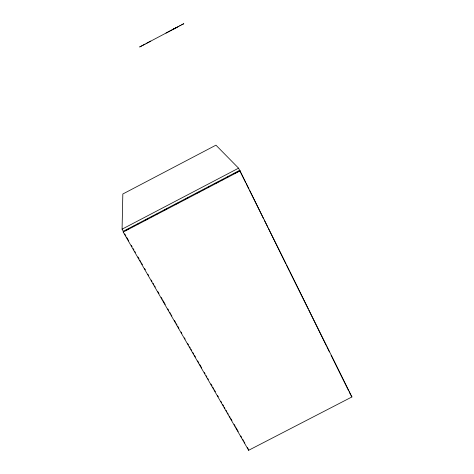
<?xml version="1.0" encoding="UTF-8"?>
<svg xmlns="http://www.w3.org/2000/svg" width="474" height="474" viewBox="0 0 474 474"><rect width="100%" height="100%" fill="white"/><g stroke="black" fill="none" stroke-linecap="round" stroke-linejoin="round"><path stroke-width="0.71" d="M123.216 232.059L123.228 231.306L239.69 170.338L351.927 396.939L248.625 450.3L123.216 232.059L240.176 170.836M123.459 231.59L122.073 229.173L122.831 193.996L215.937 145.168L238.576 168.175L245.55 182.283M173.395 29.145L172.874 29.429L183.811 23.7L181.661 24.832M173.721 28.955L174.491 28.559M173.899 28.873L165.983 33.085M174.414 28.588L176.861 27.285M175.421 28.049L176.387 27.533M146.401 43.418L150.791 41.096M141.791 45.842L139.652 46.973L145.127 44.094M142.532 45.463L178.686 26.396M179.676 25.874L180.801 25.282M122.073 229.173L238.576 168.175M125.42 230.565L129.343 228.509M132.613 226.797L133.917 226.116M137.187 224.403L138.497 223.716M144.38 220.641L147.645 218.929M151.567 216.873L152.877 216.191M156.142 214.479L157.451 213.798M163.334 210.717L166.605 209.004M175.102 204.555L178.366 202.842M184.25 199.767L185.559 199.08M186.869 198.399L188.172 197.711M196.017 193.605L199.939 191.555M203.21 189.843L204.513 189.156M207.784 187.449L209.087 186.762M214.971 183.681L218.241 181.969M222.164 179.919L223.473 179.231M226.738 177.525L228.047 176.838M233.931 173.757L239.814 170.681M351.08 395.66L351.927 396.939M124.703 233.872L125.806 235.797M126.546 237.077L128.756 240.928M131.334 245.419L132.074 246.705M133.182 248.631L133.917 249.911M134.652 251.196L135.392 252.476M137.97 256.967L139.078 258.893M139.812 260.179L140.553 261.464M141.288 262.744L142.396 264.67M144.606 268.521L145.34 269.801M147.924 274.292L148.658 275.578M151.236 280.069L151.976 281.355M153.078 283.274L153.819 284.56M154.554 285.846L155.294 287.126M157.872 291.617L158.98 293.542M161.19 297.394L162.292 299.319M163.032 300.599L165.242 304.45M167.826 308.941L168.56 310.227M169.668 312.153L170.403 313.433M171.138 314.718L171.878 315.998M174.456 320.495L175.564 322.415M176.298 323.701L177.039 324.986M177.774 326.266L178.882 328.192M181.092 332.043L181.826 333.323M184.41 337.814L185.144 339.1M187.722 343.591L188.462 344.876M189.564 346.802L190.305 348.082M191.04 349.368L191.78 350.647M192.882 352.573L193.623 353.859M194.358 355.139L195.466 357.064M197.676 360.915L198.784 362.841M199.518 364.121L201.728 367.972M204.312 372.463L205.046 373.749M206.154 375.675L206.889 376.954M207.624 378.24L208.364 379.52M210.942 384.017L212.05 385.937M212.785 387.222L213.525 388.508M214.26 389.788L215.368 391.714M217.578 395.565L218.313 396.845M220.896 401.336L221.631 402.622M222.739 404.547L223.473 405.833M224.214 407.113L224.949 408.398M226.057 410.324L226.791 411.604M227.526 412.89L228.267 414.169M229.369 416.095L230.109 417.381M230.844 418.661L231.952 420.586M234.162 424.437L235.27 426.363M236.005 427.643L238.215 431.494M240.798 435.985L241.533 437.271M242.641 439.197L243.375 440.476M244.11 441.762L244.851 443.048M247.428 447.539L248.169 448.819M246.243 183.592L248.826 188.913M249.52 190.216L263.568 218.733M264.261 220.037L267.863 227.33M268.521 228.652L285.846 263.799M286.539 265.102L289.122 270.423M289.815 271.732L308.165 308.841M308.817 310.168L326.148 345.309M326.835 346.618L329.424 351.933M331.095 355.233L348.426 390.375M349.113 391.678L350.719 395.014M248.317 449.311L248.625 450.3"/></g></svg>
